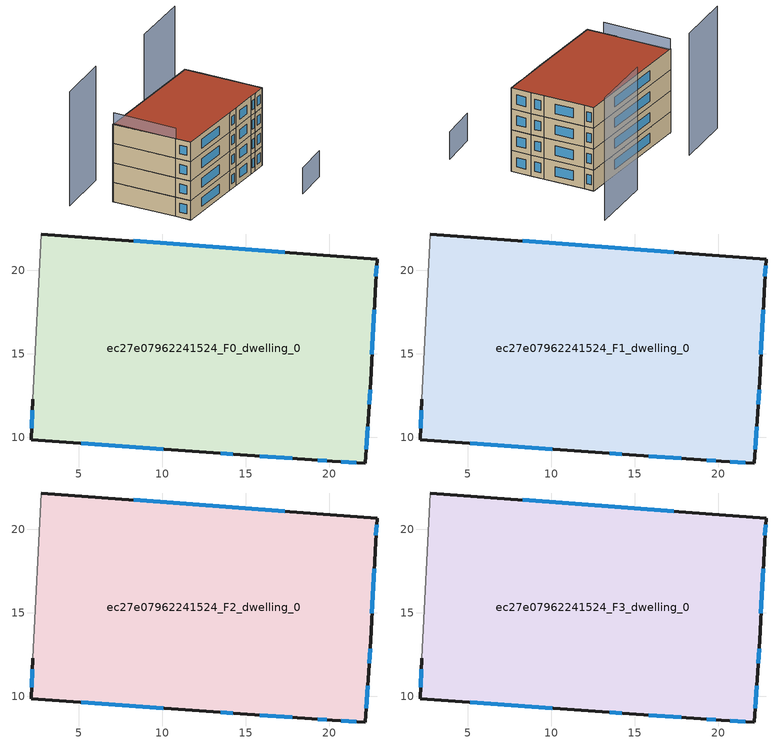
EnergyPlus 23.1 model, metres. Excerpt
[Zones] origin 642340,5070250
ec27e07962241524_F0_dwelling_0
 floor ground (EU_floor_Construction): 22.18,8.46 22.38,11.47 22.48,13.37 22.78,19.27 22.88,20.67 2.77,22.18 2.27,12.27 2.17,9.87 13.07,9.07 14.67,8.97 18.98,8.67 20.18,8.57 z0
 wall outside (EU_wall_Construction): 2.77,22.18 22.88,20.67 22.78,19.27 22.48,13.37 22.38,11.47 22.18,8.46 20.18,8.57 18.98,8.67 14.67,8.97 13.07,9.07 2.17,9.87 2.27,12.27 z0:3
 wall adiabatic (EU_wall_Construction): 2.27,12.27 2.77,22.18 z0:3
 window (EU_Window_Construction): 22.86,20.29 22.81,19.66 / 22.7,17.65 22.56,14.99 / 22.45,12.84 22.41,11.99 / 22.32,10.64 22.24,9.29 / 21.63,8.49 20.73,8.54 / 19.85,8.59 19.31,8.64 / 17.79,8.75 15.86,8.88 / 14.23,8.99 13.51,9.04 / 10.07,9.29 5.17,9.65 / 2.19,10.53 2.24,11.61 / 8.31,21.77 17.35,21.09 z0.83:2.17
ec27e07962241524_F1_dwelling_0
 floor to ec27e07962241524_F0_dwelling_0 (EU_floor_Construction): 22.18,8.46 22.38,11.47 22.48,13.37 22.78,19.27 22.88,20.67 2.77,22.18 2.27,12.27 2.17,9.87 13.07,9.07 14.67,8.97 18.98,8.67 20.18,8.57 z3
 wall outside (EU_wall_Construction): 2.77,22.18 22.88,20.67 22.78,19.27 22.48,13.37 22.38,11.47 22.18,8.46 20.18,8.57 18.98,8.67 14.67,8.97 13.07,9.07 2.17,9.87 2.27,12.27 z3:6
 wall adiabatic (EU_wall_Construction): 2.27,12.27 2.77,22.18 z3:6
 window (EU_Window_Construction): 22.86,20.29 22.81,19.66 / 22.7,17.65 22.56,14.99 / 22.45,12.84 22.41,11.99 / 22.32,10.64 22.24,9.29 / 21.63,8.49 20.73,8.54 / 19.85,8.59 19.31,8.64 / 17.79,8.75 15.86,8.88 / 14.23,8.99 13.51,9.04 / 10.07,9.29 5.17,9.65 / 2.19,10.53 2.24,11.61 / 8.31,21.77 17.35,21.09 z3.83:5.17
ec27e07962241524_F2_dwelling_0
 floor to ec27e07962241524_F1_dwelling_0 (EU_floor_Construction): 22.18,8.46 22.38,11.47 22.48,13.37 22.78,19.27 22.88,20.67 2.77,22.18 2.27,12.27 2.17,9.87 13.07,9.07 14.67,8.97 18.98,8.67 20.18,8.57 z6
 wall outside (EU_wall_Construction): 2.77,22.18 22.88,20.67 22.78,19.27 22.48,13.37 22.38,11.47 22.18,8.46 20.18,8.57 18.98,8.67 14.67,8.97 13.07,9.07 2.17,9.87 2.27,12.27 z6:9
 wall adiabatic (EU_wall_Construction): 2.27,12.27 2.77,22.18 z6:9
 window (EU_Window_Construction): 22.86,20.29 22.81,19.66 / 22.7,17.65 22.56,14.99 / 22.45,12.84 22.41,11.99 / 22.32,10.64 22.24,9.29 / 21.63,8.49 20.73,8.54 / 19.85,8.59 19.31,8.64 / 17.79,8.75 15.86,8.88 / 14.23,8.99 13.51,9.04 / 10.07,9.29 5.17,9.65 / 2.19,10.53 2.24,11.61 / 8.31,21.77 17.35,21.09 z6.83:8.17
ec27e07962241524_F3_dwelling_0
 floor to ec27e07962241524_F2_dwelling_0 (EU_floor_Construction): 22.18,8.46 22.38,11.47 22.48,13.37 22.78,19.27 22.88,20.67 2.77,22.18 2.27,12.27 2.17,9.87 13.07,9.07 14.67,8.97 18.98,8.67 20.18,8.57 z9
 wall outside (EU_wall_Construction): 2.77,22.18 22.88,20.67 22.78,19.27 22.48,13.37 22.38,11.47 22.18,8.46 20.18,8.57 18.98,8.67 14.67,8.97 13.07,9.07 2.17,9.87 2.27,12.27 z9:12
 wall adiabatic (EU_wall_Construction): 2.27,12.27 2.77,22.18 z9:12
 window (EU_Window_Construction): 22.86,20.29 22.81,19.66 / 22.7,17.65 22.56,14.99 / 22.45,12.84 22.41,11.99 / 22.32,10.64 22.24,9.29 / 21.63,8.49 20.73,8.54 / 19.85,8.59 19.31,8.64 / 17.79,8.75 15.86,8.88 / 14.23,8.99 13.51,9.04 / 10.07,9.29 5.17,9.65 / 2.19,10.53 2.24,11.61 / 8.31,21.77 17.35,21.09 z9.83:11.17
 roof outside (EU_roof_Construction): 22.88,20.67 22.78,19.27 22.48,13.37 22.38,11.47 22.18,8.46 20.18,8.57 18.98,8.67 14.67,8.97 13.07,9.07 2.17,9.87 2.27,12.27 2.77,22.18 z12
shading: 3.02,22.16 2.27,12.27 z0:13.6; 30.09,25.67 20.09,25.61 / 7.97,27.28 -0.91,27.06 z0:17.6; 16.43,-0.55 22.38,-0.24 z0:4
[Building]
EU S2 Campaign: North Axis=0; Terrain=City; Solar Distribution=FullExterior
[Site:Location]
Lyon-Bron: Latitude=45.75; Longitude=5; Time Zone=1; Elevation=198
[SizingPeriod:WeatherFileDays]
AnnualSizingPeriod: Begin Month=1; Begin Day of Month=1; End Month=12; End Day of Month=31; Day of Week for Start Day=Monday; Use Weather File Daylight Saving Period=No; Use Weather File Rain and Snow Indicators=No
[MATERIAL]
EU_InternalMass_Material: Roughness=MediumRough; Thickness=0.1; Conductivity=1; Density=1800; Specific Heat=900; Thermal Absorptance=0.9; Solar Absorptance=0.7; Visible Absorptance=0.7
[MATERIAL:NOMASS] Roughness=MediumRough; Thermal Absorptance=0.9; Solar Absorptance=0.7; Visible Absorptance=0.7
Name | Thermal Resistance
EU_wall_NoMass | 0.87146
EU_roof_NoMass | 0.842276
EU_floor_NoMass | 0.496999
[WINDOWMATERIAL:SIMPLEGLAZINGSYSTEM]
EU_Window_SimpleGlazing: UFactor=2.2525; Solar Heat Gain Coefficient=0.76; Visible Transmittance=0.76
[CONSTRUCTION]
EU_wall_Construction: EU_wall_NoMass
EU_roof_Construction: EU_roof_NoMass
EU_floor_Construction: EU_floor_NoMass
EU_InternalMass_Construction: EU_InternalMass_Material
EU_Window_Construction: EU_Window_SimpleGlazing
[ZONE] Type=1; Multiplier=1; Ceiling Height=autocalculate; Floor Area=autocalculate; Part of Total Floor Area=Yes
Name | Volume
ec27e07962241524_F0_dwelling_0 | 742.567
ec27e07962241524_F1_dwelling_0; ec27e07962241524_F2_dwelling_0 | 742.564
ec27e07962241524_F3_dwelling_0 | 1485.13
[INTERNALMASS] Construction=EU_InternalMass_Construction; Surface Area=247.522
Name | Zone or ZoneList
ec27e07962241524_F0_dwelling_0_EU_InternalMass | ec27e07962241524_F0_dwelling_0
ec27e07962241524_F1_dwelling_0_EU_InternalMass | ec27e07962241524_F1_dwelling_0
ec27e07962241524_F2_dwelling_0_EU_InternalMass | ec27e07962241524_F2_dwelling_0
ec27e07962241524_F3_dwelling_0_EU_InternalMass | ec27e07962241524_F3_dwelling_0
[OTHEREQUIPMENT] Fuel Type=Electricity; Design Level Calculation Method=Watts/Area; Power per Zone Floor Area=1; Fraction Latent=0; Fraction Radiant=0; Fraction Lost=0; Carbon Dioxide Generation Rate=0; EndUse Subcategory=EU_Step8_InternalGains
Name | Zone or ZoneList or Space or SpaceList | Schedule
EU_Step8_InternalGain_ec27e07962241524_F0_dwelling_0_f000 | ec27e07962241524_F0_dwelling_0 | EU_Step8_GainSchedule_ec27e07962241524_F0_dwelling_0_f000
EU_Step8_InternalGain_ec27e07962241524_F1_dwelling_0_f000 | ec27e07962241524_F1_dwelling_0 | EU_Step8_GainSchedule_ec27e07962241524_F1_dwelling_0_f000
EU_Step8_InternalGain_ec27e07962241524_F2_dwelling_0_f000 | ec27e07962241524_F2_dwelling_0 | EU_Step8_GainSchedule_ec27e07962241524_F2_dwelling_0_f000
EU_Step8_InternalGain_ec27e07962241524_F3_dwelling_0_f000 | ec27e07962241524_F3_dwelling_0 | EU_Step8_GainSchedule_ec27e07962241524_F3_dwelling_0_f000
[ZONEVENTILATION:DESIGNFLOWRATE] Schedule=EU_AlwaysOn; Design Flow Rate Calculation Method=AirChanges/Hour; Air Changes per Hour=0.425; Ventilation Type=Natural; Fan Pressure Rise=0; Fan Total Efficiency=1; Constant Term Coefficient=1; Temperature Term Coefficient=0; Velocity Term Coefficient=0; Velocity Squared Term Coefficient=0; Minimum Indoor Temperature=-100; Maximum Indoor Temperature=100; Delta Temperature=-100; Minimum Outdoor Temperature=-100; Maximum Outdoor Temperature=100; Maximum Wind Speed=40
Name | Zone or ZoneList or Space or SpaceList
EU_ConstantAir_ec27e07962241524_F0_dwelling_0 | ec27e07962241524_F0_dwelling_0
EU_ConstantAir_ec27e07962241524_F1_dwelling_0 | ec27e07962241524_F1_dwelling_0
EU_ConstantAir_ec27e07962241524_F2_dwelling_0 | ec27e07962241524_F2_dwelling_0
EU_ConstantAir_ec27e07962241524_F3_dwelling_0 | ec27e07962241524_F3_dwelling_0
[HVACTEMPLATE:THERMOSTAT] Constant Heating Setpoint=20; Constant Cooling Setpoint=50
EU_HeatOnly_ec27e07962241524_F0_dwelling_0; EU_HeatOnly_ec27e07962241524_F1_dwelling_0; EU_HeatOnly_ec27e07962241524_F2_dwelling_0; EU_HeatOnly_ec27e07962241524_F3_dwelling_0
[HVACTEMPLATE:ZONE:IDEALLOADSAIRSYSTEM] System Availability Schedule=EU_AlwaysOn; Maximum Heating Supply Air Temperature=50; Minimum Cooling Supply Air Temperature=13; Maximum Heating Supply Air Humidity Ratio=0.0156; Minimum Cooling Supply Air Humidity Ratio=0.0077; Heating Limit=NoLimit; Cooling Limit=NoLimit; Heating Availability Schedule=EU_AlwaysOn; Cooling Availability Schedule=EU_CoolingOff; Dehumidification Control Type=ConstantSensibleHeatRatio; Cooling Sensible Heat Ratio=0.7; Dehumidification Setpoint=60; Humidification Control Type=None; Humidification Setpoint=30; Outdoor Air Method=None; Outdoor Air Flow Rate per Person=0.00944; Outdoor Air Flow Rate per Zone Floor Area=0; Outdoor Air Flow Rate per Zone=0; Demand Controlled Ventilation Type=None; Outdoor Air Economizer Type=NoEconomizer; Heat Recovery Type=None; Sensible Heat Recovery Effectiveness=0.7; Latent Heat Recovery Effectiveness=0.65
Name | Template Thermostat
ec27e07962241524_F0_dwelling_0 | EU_HeatOnly_ec27e07962241524_F0_dwelling_0
ec27e07962241524_F1_dwelling_0 | EU_HeatOnly_ec27e07962241524_F1_dwelling_0
ec27e07962241524_F2_dwelling_0 | EU_HeatOnly_ec27e07962241524_F2_dwelling_0
ec27e07962241524_F3_dwelling_0 | EU_HeatOnly_ec27e07962241524_F3_dwelling_0
[SIZING:ZONE] Zone Cooling Design Supply Air Temperature Input Method=SupplyAirTemperature; Zone Cooling Design Supply Air Temperature=13; Zone Heating Design Supply Air Temperature Input Method=SupplyAirTemperature; Zone Heating Design Supply Air Temperature=50; Zone Cooling Design Supply Air Humidity Ratio=0.008; Zone Heating Design Supply Air Humidity Ratio=0.008; Cooling Design Air Flow Method=DesignDay; Cooling Design Air Flow Rate=0; Cooling Minimum Air Flow per Zone Floor Area=0.000762; Cooling Minimum Air Flow=0; Cooling Minimum Air Flow Fraction=0.2; Heating Design Air Flow Method=DesignDay; Heating Design Air Flow Rate=0; Heating Maximum Air Flow per Zone Floor Area=0.002032; Heating Maximum Air Flow=0.141576; Heating Maximum Air Flow Fraction=0.3; Account for Dedicated Outdoor Air System=No; Dedicated Outdoor Air System Control Strategy=NeutralSupplyAir; Dedicated Outdoor Air Low Setpoint Temperature for Design=autosize; Dedicated Outdoor Air High Setpoint Temperature for Design=autosize; Zone Load Sizing Method=Sensible Load Only No Latent Load; Zone Latent Cooling Design Supply Air Humidity Ratio Input Method=HumidityRatioDifference; Zone Cooling Design Supply Air Humidity Ratio Difference=0.005; Zone Latent Heating Design Supply Air Humidity Ratio Input Method=HumidityRatioDifference; Zone Humidification Design Supply Air Humidity Ratio Difference=0.005
ec27e07962241524_F0_dwelling_0; ec27e07962241524_F1_dwelling_0; ec27e07962241524_F2_dwelling_0; ec27e07962241524_F3_dwelling_0
[SCHEDULE:CONSTANT]
Name | Hourly Value
EU_AlwaysOn | 1
EU_CoolingOff | 0
[SCHEDULE:FILE] Column Number=1; Rows to Skip at Top=0; Number of Hours of Data=8760; Column Separator=Comma; Interpolate to Timestep=No; Minutes per Item=60; Adjust Schedule for Daylight Savings=Yes
Name | File
EU_Step8_GainSchedule_ec27e07962241524_F0_dwelling_0_f000 | ../../schedules/ec27e07962241524/ec27e07962241524_F0_dwelling_0_f000_gain.csv
EU_Step8_GainSchedule_ec27e07962241524_F1_dwelling_0_f000 | ../../schedules/ec27e07962241524/ec27e07962241524_F1_dwelling_0_f000_gain.csv
EU_Step8_GainSchedule_ec27e07962241524_F2_dwelling_0_f000 | ../../schedules/ec27e07962241524/ec27e07962241524_F2_dwelling_0_f000_gain.csv
EU_Step8_GainSchedule_ec27e07962241524_F3_dwelling_0_f000 | ../../schedules/ec27e07962241524/ec27e07962241524_F3_dwelling_0_f000_gain.csv
